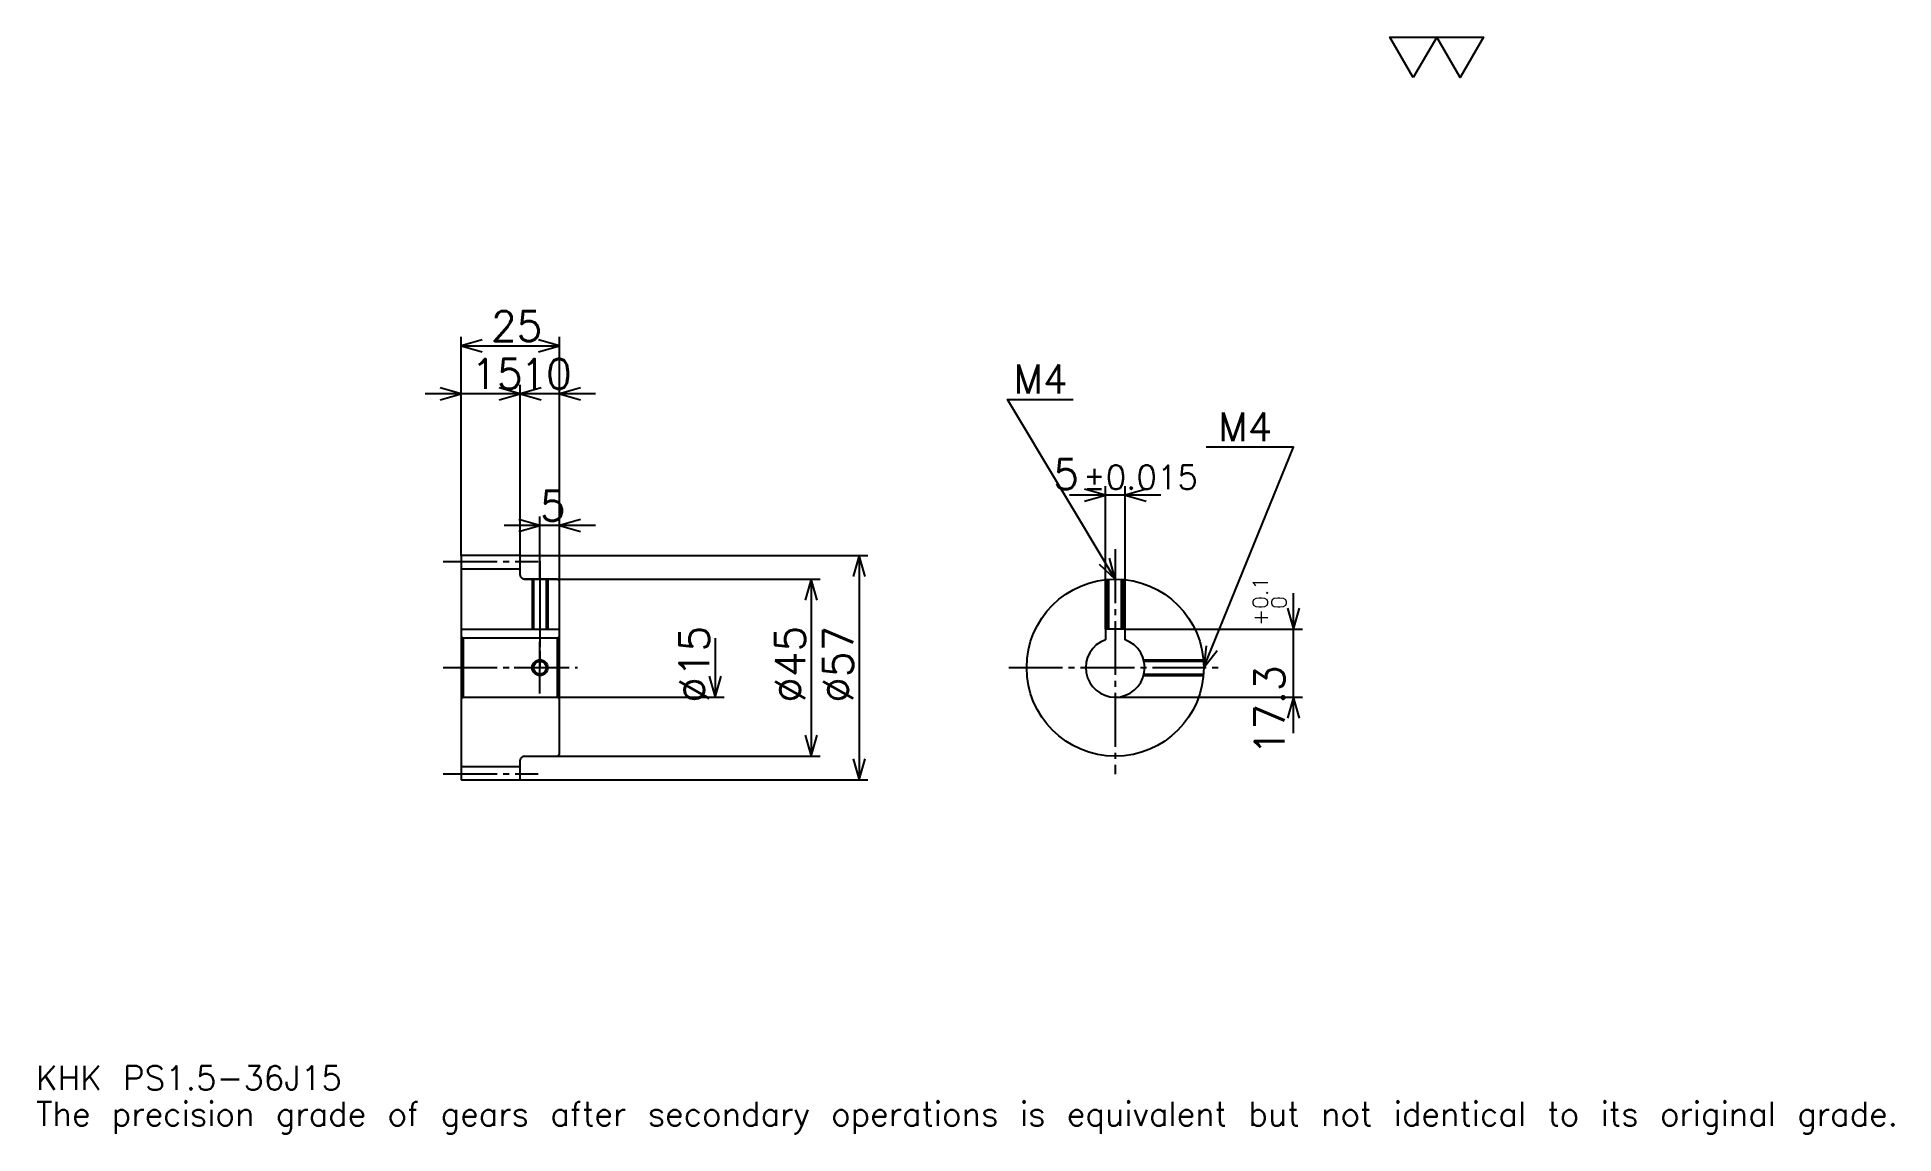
# Model space of a CAD drawing. Extents: x 15 to 487, y 6 to 284.
import ezdxf

# ---------------------------------------------------------------- set-up
doc = ezdxf.new("R2010")
doc.units = 0
doc.linetypes.add('DASHDOT', pattern=[18.260869, 13.695652, -1.521739, 1.521739, -1.521739])
doc.layers.get('0').update_dxf_attribs({"linetype": 'CONTINUOUS'})
doc.layers.add('DASHDOT', color=6, linetype='DASHDOT')
doc.styles.add('KANJI', font='TXT', dxfattribs={"bigfont": 'BIGFONT'})

msp = doc.modelspace()

# ---------------------------------------------------------------- linework, layer by layer
at = {"color": 5}
for p, q in [((123.260864, 152.521744), (123.260864, 208.065216)), ((148.260864, 152.521744), (148.260864, 208.065216)), ((123.260864, 205.782608), (148.260864, 205.782608)), ((147.391296, 193.608704), (114.130432, 193.608704)), ((157.391296, 193.608704), (129.130432, 193.608704)), ((138.260864, 152.521744), (138.260864, 195.891312)), ((286.956512, 133.821747), (286.956512, 170.108704)), ((291.956512, 133.821747), (291.956512, 170.108704)), ((301.086945, 167.826096), (277.82608, 167.826096)), ((143.260864, 152.521744), (143.260864, 162.413055)), ((157.391296, 160.130432), (134.130432, 160.130432)), ((123.260864, 152.421738), (123.260864, 152.521744)), ((138.160858, 152.521744), (148.260864, 152.521744)), ((138.260864, 152.421738), (138.260864, 152.521744)), ((143.260864, 146.521744), (143.260864, 152.521744)), ((143.260864, 146.521744), (143.260864, 152.521744)), ((148.260864, 152.521744), (226.630432, 152.521744)), ((148.260864, 146.021744), (148.260864, 152.521744)), ((224.347824, 152.521744), (224.347824, 95.521744)), ((139.260864, 146.521744), (148.260864, 146.521744)), ((148.260864, 146.521744), (214.456512, 146.521744)), ((212.173904, 146.521744), (212.173904, 101.521744)), ((334.782593, 107.391312), (334.782593, 142.952179)), ((291.956512, 133.821747), (337.065186, 133.821747)), ((187.82608, 131.521744), (187.82608, 116.521744)), ((148.260864, 116.521744), (190.108688, 116.521744)), ((289.456512, 116.521744), (337.065186, 116.521744)), ((139.260864, 101.521744), (148.260864, 101.521744)), ((148.260864, 101.521744), (214.456512, 101.521744)), ((138.160858, 95.521744), (148.260864, 95.521744)), ((148.260864, 95.521744), (226.630432, 95.521744))]:
    msp.add_line(p, q, dxfattribs=at)
at = {"color": 4}
for p, q in [((123.260864, 149.146744), (138.260864, 149.146744)), ((123.260864, 133.821747), (148.260864, 133.821747)), ((123.760864, 131.521744), (123.760864, 116.521744)), ((147.760864, 131.521744), (148.260864, 132.021744)), ((147.760864, 116.521744), (148.260864, 116.021744)), ((123.260864, 98.896744), (138.260864, 98.896744))]:
    msp.add_line(p, q, dxfattribs=at)
at = {"color": 7}
msp.add_lwpolyline([(365.217377, 273.913055), (359.282593, 284.200012), (383.021729, 284.200012), (377.086945, 273.913055), (371.152161, 284.200012), (365.217377, 273.913055)], dxfattribs=at)
at = {"color": 5}
for points in [[(128.586945, 207.304352), (123.260864, 205.782608), (128.586945, 204.260864)], [(142.934784, 204.260864), (148.260864, 205.782608), (142.934784, 207.304352)], [(117.934776, 192.086975), (123.260864, 193.608704), (117.934776, 195.130432)], [(132.934784, 192.086975), (138.260864, 193.608704), (132.934784, 195.130432)], [(143.586945, 195.130432), (138.260864, 193.608704), (143.586945, 192.086975)], [(153.586945, 195.130432), (148.260864, 193.608704), (153.586945, 192.086975)], [(289.456512, 146.521744), (262.065216, 192.17392), (278.804321, 192.17392)], [(311.956512, 124.021744), (334.782593, 180), (312.565247, 180)], [(281.630432, 166.304352), (286.956512, 167.826096), (281.630432, 169.347839)], [(297.282593, 169.347839), (291.956512, 167.826096), (297.282593, 166.304352)], [(137.934784, 158.608704), (143.260864, 160.130432), (137.934784, 161.652176)], [(153.586945, 161.652176), (148.260864, 160.130432), (153.586945, 158.608704)], [(225.869568, 147.195648), (224.347824, 152.521744), (222.82608, 147.195648)], [(285.411377, 150.305893), (289.456512, 146.521744), (288.021149, 151.87175)], [(213.695648, 141.195648), (212.173904, 146.521744), (210.652161, 141.195648)], [(333.260864, 139.147827), (334.782593, 133.821747), (336.304321, 139.147827)], [(312.558472, 129.528152), (311.956512, 124.021744), (315.376648, 128.378983)], [(186.304337, 121.847832), (187.82608, 116.521744), (189.347809, 121.847832)], [(336.304321, 111.195656), (334.782593, 116.521744), (333.260864, 111.195656)], [(210.652161, 106.847832), (212.173904, 101.521744), (213.695648, 106.847832)], [(222.82608, 100.847832), (224.347824, 95.521744), (225.869568, 100.847832)]]:
    msp.add_lwpolyline(points, dxfattribs=at)
at = {"color": 4}
for points in [[(138.260864, 147.521744), (138.260864, 152.421738), (138.160858, 152.521744), (123.360863, 152.521744), (123.260864, 152.421738), (123.260864, 116.021744)], [(139.260864, 101.521744), (147.760864, 101.521744), (148.260864, 102.021744), (148.260864, 146.021744), (147.760864, 146.521744), (139.260864, 146.521744)], [(141.260864, 146.521744), (141.260864, 133.821747)], [(141.640869, 146.521744), (141.640869, 133.821747)], [(144.880859, 146.521744), (144.880859, 133.821747)], [(145.260864, 146.521744), (145.260864, 133.821747)], [(287.456512, 133.821747), (287.456512, 146.432678)], [(287.836517, 133.821747), (287.836517, 146.463348)], [(291.076508, 133.821747), (291.076508, 146.463348)], [(291.456512, 133.821747), (291.456512, 146.432678)], [(291.956512, 131.092804), (291.956512, 133.821747), (286.956512, 133.821747), (286.956512, 131.092804)], [(123.260864, 116.021744), (123.760864, 116.521744), (147.760864, 116.521744), (147.760864, 131.521744), (123.760864, 131.521744), (123.260864, 132.021744)], [(296.684937, 126.021744), (311.867432, 126.021744)], [(296.77948, 125.641747), (311.898132, 125.641747)], [(296.684937, 122.021744), (311.867432, 122.021744)], [(296.77948, 122.401741), (311.898132, 122.401741)], [(123.260864, 116.021744), (123.260864, 95.621742), (123.360863, 95.521744), (138.160858, 95.521744), (138.260864, 95.621742), (138.260864, 100.521744)]]:
    msp.add_lwpolyline(points, dxfattribs=at)
for centre, radius in [((289.456512, 124.021744), 22.5), ((143.260864, 124.021744), 1.62)]:
    msp.add_circle(centre, radius, dxfattribs=at)
at = {"color": 7}
msp.add_circle((143.260864, 124.021744), 2, dxfattribs=at)
at = {"color": 4}
for centre, radius, start, end in [((139.260864, 147.521744), 1, 180, 270), ((289.456512, 124.021744), 7.5, 109.47122094, 70.52877906), ((139.260864, 100.521744), 1, 90, 180)]:
    msp.add_arc(centre, radius, start, end, dxfattribs=at)
at = {"layer": 'DASHDOT', "color": 7}
for p, q in [((118.695648, 151.021744), (142.82608, 151.021744)), ((289.456512, 154.130432), (289.456512, 96.956528)), ((143.260864, 146.521744), (143.260864, 124.021744)), ((118.695648, 124.021744), (152.82608, 124.021744)), ((262.391296, 124.021744), (316.521729, 124.021744)), ((118.695648, 97.021744), (142.82608, 97.021744))]:
    msp.add_line(p, q, dxfattribs=at)
for points in [[(143.260864, 151.08696), (143.260864, 129.256531)], [(143.260864, 117.456528), (143.260864, 130.58696)], [(136.695648, 124.021744), (149.82608, 124.021744)]]:
    msp.add_lwpolyline(points, dxfattribs=at)

# ---------------------------------------------------------------- texts
at = {"color": 7, "style": 'KANJI'}
for s, height, p in [('25', 7.608696, (130.815216, 207)), ('15', 7.608696, (125.815208, 194.826096)), ('10', 7.608696, (138.315216, 194.826096)), ('M4', 7.304348, (263.586945, 193.695648)), ('M4', 7.304348, (315.608704, 181.521744)), ('5', 7.608696, (273.750671, 169.347839)), ('%%p0.015', 6.086957, (281.282349, 169.347839)), ('5', 7.608696, (143.28804, 161.347839)), ('KHK PS1.5-36J15', 6.086957, (15.217391, 16.73913)), ('The precision grade of gears after secondary operations is equivalent but not identical to its original grade.', 6.086957, (15.217391, 7.608696))]:
    msp.add_text(s, height=height, dxfattribs=at).set_placement(p)
for s, height, p in [('0.1', 3.804348, (328.239136, 138.940948)), ('0', 3.804348, (332.956512, 138.940948)), ('+', 3.804348, (328.239136, 134.680069)), ('%%c15', 7.608696, (186.304337, 115.081528)), ('%%c45', 7.608696, (210.652161, 115.081528)), ('%%c57', 7.608696, (222.82608, 115.081528)), ('17.3', 7.608696, (332.5, 101.746628))]:
    msp.add_text(s, height=height, rotation=90, dxfattribs=at).set_placement(p)

doc.saveas('drawing.dxf')
